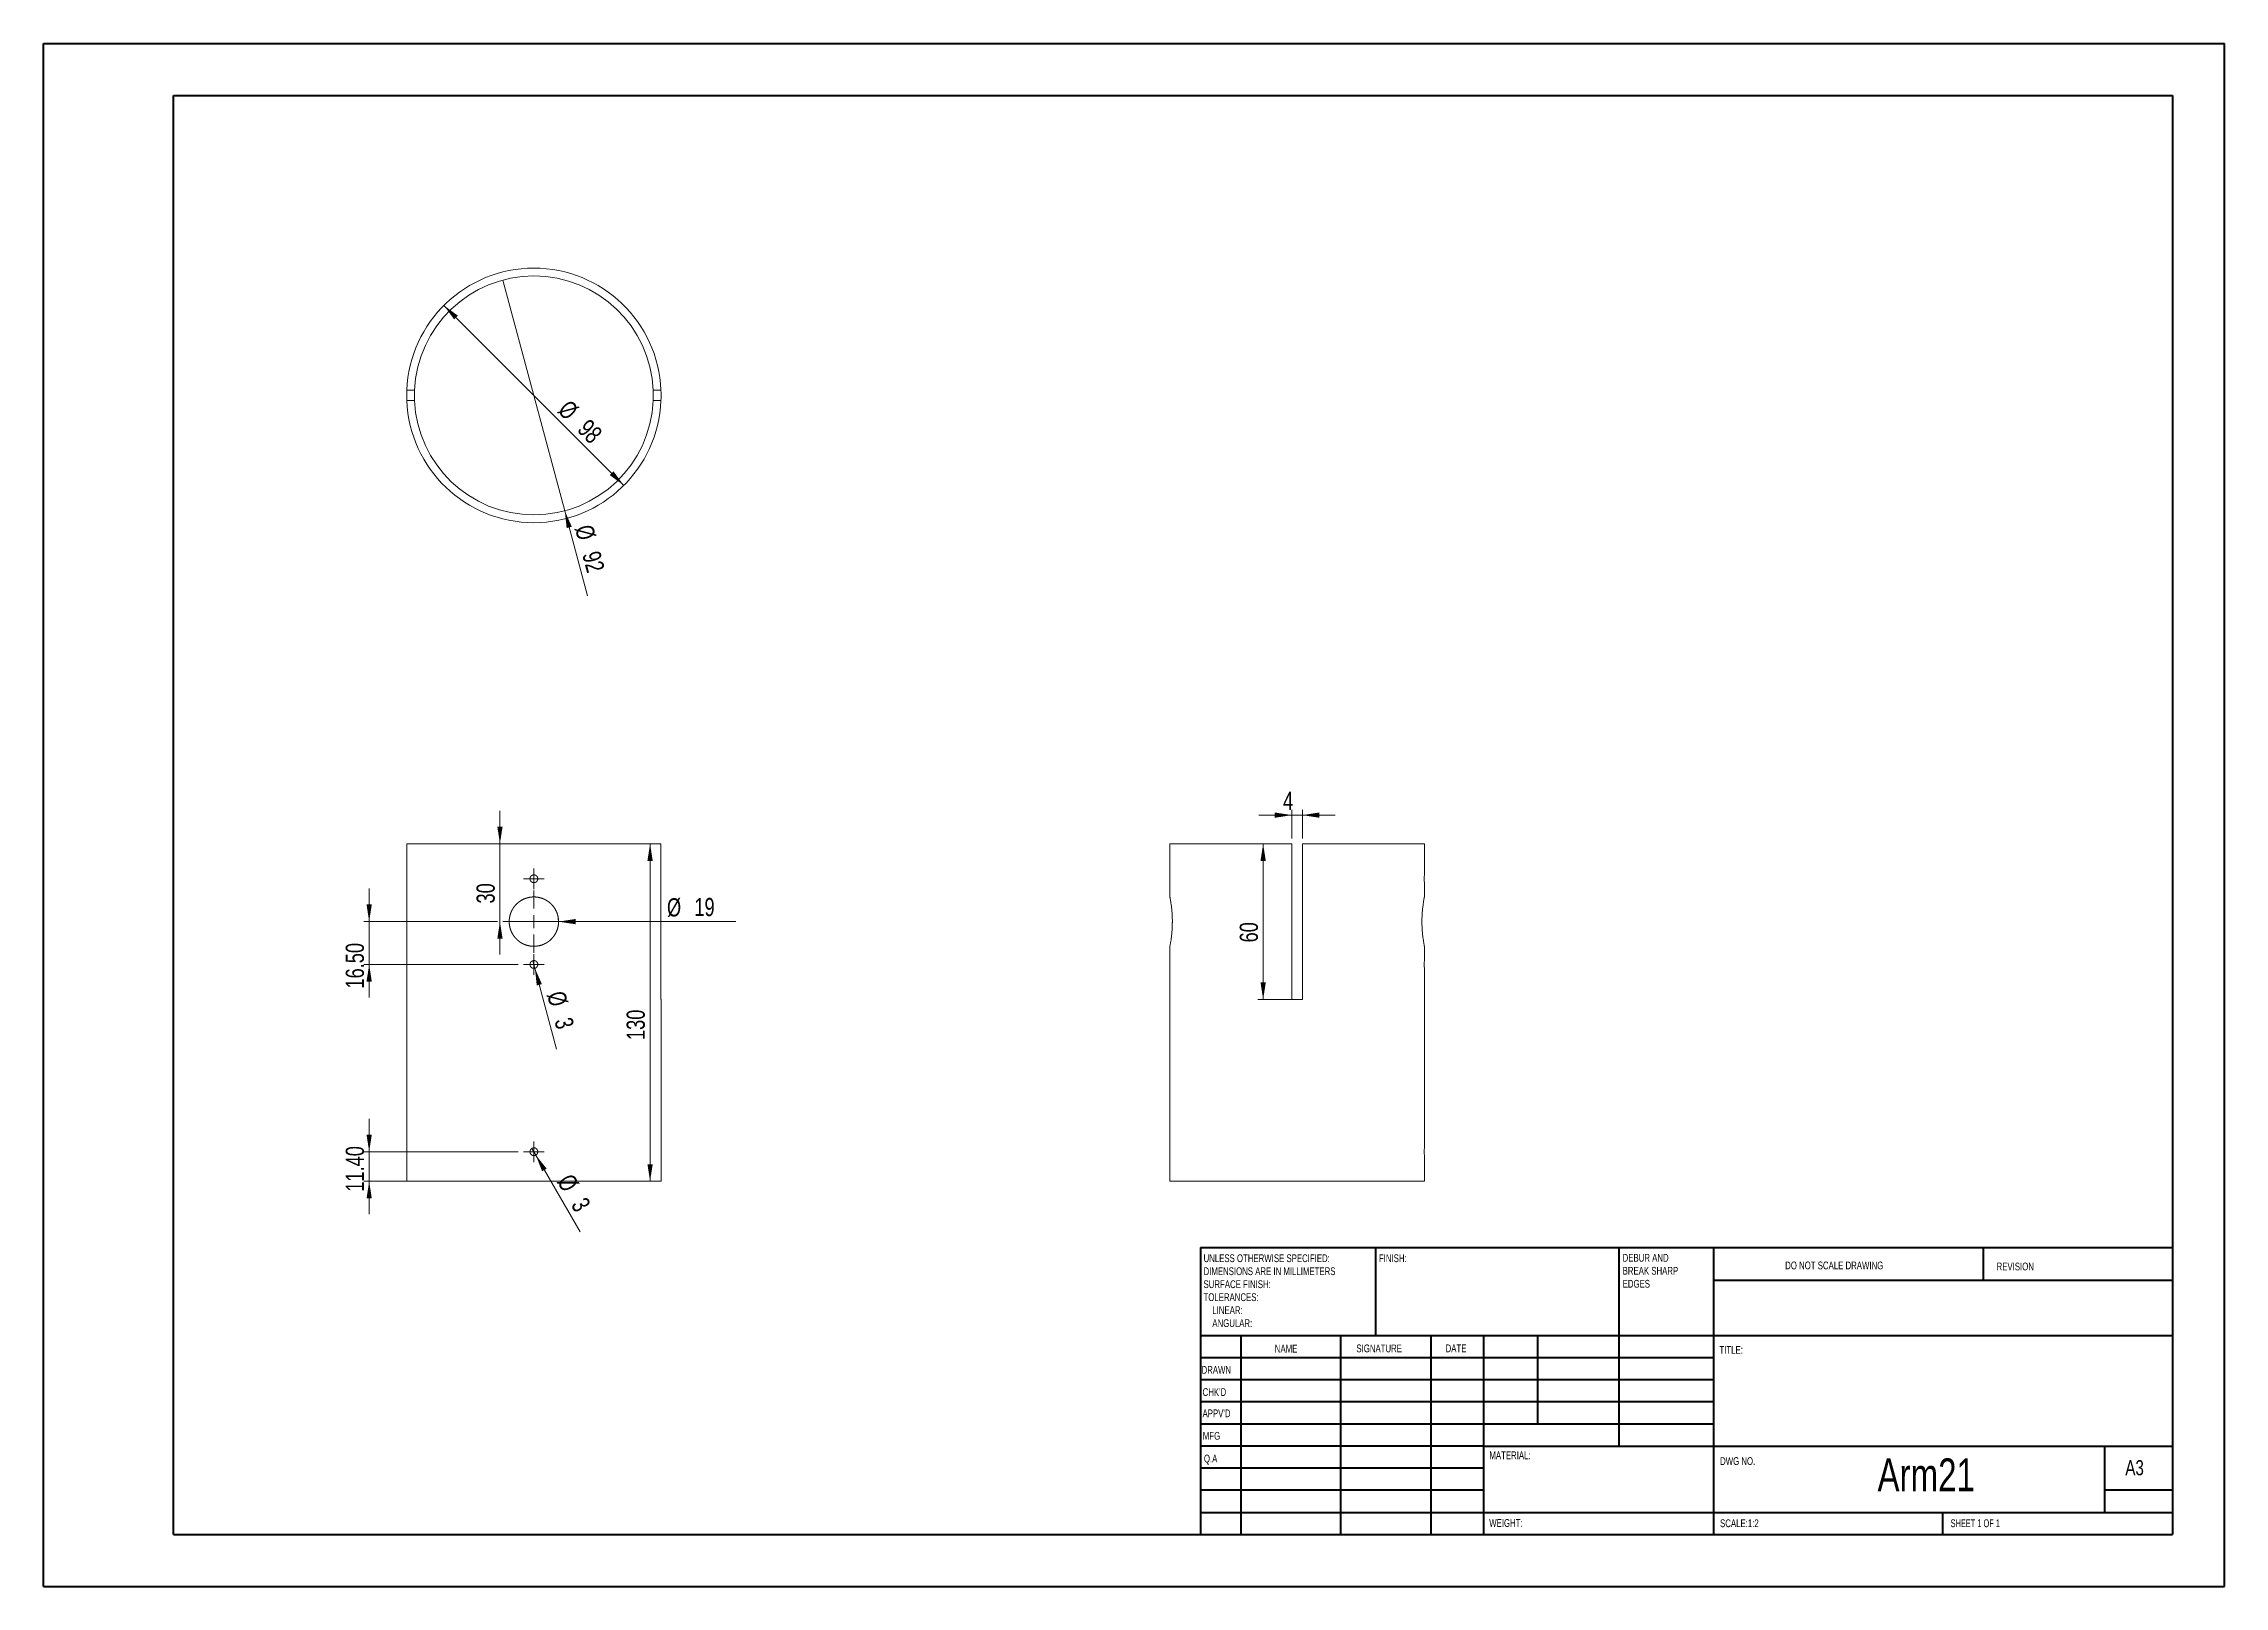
# Model space of a CAD drawing. Header units: millimetres. Extents: x 0 to 840, y 0 to 594.
import ezdxf

# ---------------------------------------------------------------- set-up
doc = ezdxf.new("R2010")
doc.units = ezdxf.units.MM
doc.header["$LTSCALE"] = 2
doc.styles.add('SLDTEXTSTYLE0', font='TXT', dxfattribs={"width": 0.75})
doc.styles.add('SLDTEXTSTYLE1', font='TXT', dxfattribs={"width": 0.6875})
doc.dimstyles.new('SLDDIMSTYLE0', dxfattribs={"dimtxt": 7, "dimasz": 6.604, "dimexe": 0, "dimexo": 0.0625, "dimgap": 1.75, "dimtad": 1, "dimrnd": 1e-09, "dimzin": 12, "dimdsep": 46, "dimtxsty": 'SLDTEXTSTYLE0', "dimsah": 1, "dimcen": 0.09, "dimadec": 0, "dimazin": 3, "dimtfac": 1, "dimtofl": 0, "dimtmove": 0, "dimatfit": 3, "dimfxl": 0, "dimfrac": 2, "dimtolj": 1, "dimtzin": 12, "dimarcsym": 0})
doc.dimstyles.new('SLDDIMSTYLE1', dxfattribs={"dimtxt": 7, "dimasz": 6.604, "dimexe": 0, "dimexo": 0.0625, "dimgap": 1.75, "dimtad": 1, "dimrnd": 1e-09, "dimzin": 4, "dimdsep": 46, "dimtxsty": 'SLDTEXTSTYLE0', "dimsah": 1, "dimcen": 0.09, "dimadec": 0, "dimazin": 1, "dimtfac": 1, "dimtmove": 0, "dimatfit": 0, "dimfxl": 0, "dimfrac": 2, "dimtolj": 1, "dimtzin": 12, "dimarcsym": 0})
doc.dimstyles.new('SLDDIMSTYLE2', dxfattribs={"dimtxt": 7, "dimasz": 6.604, "dimexe": 0, "dimexo": 0.0625, "dimgap": 1.75, "dimtad": 1, "dimrnd": 1e-09, "dimzin": 12, "dimdsep": 46, "dimtxsty": 'SLDTEXTSTYLE0', "dimblk1": 'NONE', "dimsah": 1, "dimcen": 0, "dimadec": 0, "dimazin": 3, "dimtfac": 1, "dimtmove": 0, "dimatfit": 3, "dimldrblk": 'NONE', "dimfxl": 0, "dimfrac": 2, "dimtolj": 1, "dimtzin": 12, "dimarcsym": 0})
doc.dimstyles.new('SLDDIMSTYLE3', dxfattribs={"dimtxt": 7, "dimasz": 6.604, "dimexe": 0, "dimexo": 0.0625, "dimgap": 1.75, "dimtad": 1, "dimrnd": 1e-09, "dimzin": 12, "dimdsep": 46, "dimtxsty": 'SLDTEXTSTYLE0', "dimsah": 1, "dimcen": 0.09, "dimadec": 0, "dimazin": 3, "dimtfac": 1, "dimtmove": 0, "dimatfit": 0, "dimfxl": 0, "dimfrac": 2, "dimtolj": 1, "dimtzin": 12, "dimarcsym": 0})
doc.dimstyles.new('SLDDIMSTYLE4', dxfattribs={"dimtxt": 7, "dimasz": 6.604, "dimexe": 0, "dimexo": 0.0625, "dimgap": 1.75, "dimtad": 1, "dimrnd": 1e-09, "dimzin": 12, "dimdsep": 46, "dimtxsty": 'SLDTEXTSTYLE0', "dimsah": 1, "dimcen": 0, "dimadec": 0, "dimazin": 3, "dimtfac": 1, "dimtmove": 0, "dimatfit": 3, "dimfxl": 0, "dimfrac": 2, "dimtolj": 1, "dimtzin": 12, "dimarcsym": 0})

# ---------------------------------------------------------------- blocks, each defined once
blk = doc.blocks.new('SW_NOTE_0')
at = {"color": 0, "linetype": 'Continuous', "lineweight": 0, "char_height": 3, "attachment_point": 1, "style": 'SLDTEXTSTYLE0'}
for s, insert in [('DEBUR AND', (0, 3.87)), ('BREAK SHARP', (0, -1.13)), ('EDGES', (0, -6.13))]:
    blk.add_mtext(s, dxfattribs=dict(at, insert=insert))
blk = doc.blocks.new('SW_NOTE_1')
at = {"color": 0, "linetype": 'Continuous', "lineweight": 0, "char_height": 3, "attachment_point": 1, "style": 'SLDTEXTSTYLE0'}
for s, insert in [('UNLESS OTHERWISE SPECIFIED:', (0, 3.87)), ('SURFACE FINISH:', (0, -6.13)), ('DIMENSIONS ARE IN MILLIMETERS', (0, -1.13)), ('TOLERANCES:', (0, -11.13)), ('LINEAR:', (3.38, -16.13)), ('ANGULAR:', (3.38, -21.13))]:
    blk.add_mtext(s, dxfattribs=dict(at, insert=insert))
blk = doc.blocks.new('_D')
at = {"color": 7, "linetype": 'Continuous', "lineweight": 0}
for p, q in [((236, 286.38), (231.76, 286.38)), ((233.76, 156.38), (233.76, 286.38)), ((236, 156.38), (231.76, 156.38))]:
    blk.add_line(p, q, dxfattribs=at)
for points in [[(233.76, 286.38), (232.74, 279.78), (234.77, 279.78)], [(233.76, 156.38), (234.77, 162.98), (232.74, 162.98)]]:
    blk.add_solid(points, dxfattribs=at)
at = {"color": 7, "linetype": 'Continuous', "lineweight": 0, "insert": (224.73, 210.78, 0.1), "char_height": 7, "attachment_point": 1, "rotation": 90, "style": 'SLDTEXTSTYLE0'}
blk.add_mtext('130', dxfattribs=at)
blk = doc.blocks.new('_D_1')
at = {"color": 7, "linetype": 'Continuous', "lineweight": 0}
for p, q in [((125.56, 167.78), (125.56, 180.48)), ((183, 167.78), (123.56, 167.78)), ((125.56, 156.38), (125.56, 167.78)), ((187, 156.38), (123.56, 156.38)), ((125.56, 156.38), (125.56, 143.68))]:
    blk.add_line(p, q, dxfattribs=at)
for points in [[(125.56, 167.78), (126.57, 174.38), (124.54, 174.38)], [(125.56, 156.38), (124.54, 149.78), (126.57, 149.78)]]:
    blk.add_solid(points, dxfattribs=at)
at = {"color": 7, "linetype": 'Continuous', "lineweight": 0, "insert": (116.53, 152.37, 0.1), "char_height": 7, "attachment_point": 1, "rotation": 90, "style": 'SLDTEXTSTYLE0'}
blk.add_mtext('11.40', dxfattribs=at)
blk = doc.blocks.new('_D_2')
at = {"color": 7, "linetype": 'Continuous', "lineweight": 0}
for q in [(188.25, 169.08), (206.82, 136.91)]:
    blk.add_line((189.75, 166.48), q, dxfattribs=at)
blk.add_solid([(189.75, 166.48), (192.17, 160.25), (193.93, 161.27)], dxfattribs=at)
at = {"color": 7, "linetype": 'Continuous', "lineweight": 0, "char_height": 7, "attachment_point": 1, "rotation": 300, "style": 'SLDTEXTSTYLE0'}
for s, insert in [('%%c', (203.82, 159.9, 0.1)), ('3', (209.19, 150.82, 0.1))]:
    blk.add_mtext(s, dxfattribs=dict(at, insert=insert))
blk = doc.blocks.new('_NONE')
blk = doc.blocks.new('_D_3')
at = {"color": 7, "linetype": 'Continuous', "lineweight": 0}
for p, q in [((175.93, 286.38), (175.93, 299.08)), ((187, 286.38), (173.93, 286.38)), ((175.93, 286.38), (175.93, 256.38)), ((175, 256.38), (173.93, 256.38)), ((175.93, 256.38), (175.93, 243.68))]:
    blk.add_line(p, q, dxfattribs=at)
for points in [[(175.93, 286.38), (176.95, 292.98), (174.92, 292.98)], [(175.93, 256.38), (174.92, 249.78), (176.95, 249.78)]]:
    blk.add_solid(points, dxfattribs=at)
at = {"color": 7, "linetype": 'Continuous', "lineweight": 0, "insert": (166.91, 263.36, 0.1), "char_height": 7, "attachment_point": 1, "rotation": 90, "style": 'SLDTEXTSTYLE0'}
blk.add_mtext('30', dxfattribs=at)
blk = doc.blocks.new('_D_4')
at = {"color": 7, "linetype": 'Continuous', "lineweight": 0}
for q in [(179.5, 256.38), (266.85, 256.38)]:
    blk.add_line((198.5, 256.38), q, dxfattribs=at)
blk.add_solid([(198.5, 256.38), (205.1, 255.36), (205.1, 257.4)], dxfattribs=at)
at = {"color": 7, "linetype": 'Continuous', "lineweight": 0, "char_height": 7, "attachment_point": 1, "style": 'SLDTEXTSTYLE0'}
for s, insert in [('%%c', (240.26, 265.38, 0.1)), ('19', (250.82, 265.49, 0.1))]:
    blk.add_mtext(s, dxfattribs=dict(at, insert=insert))
blk = doc.blocks.new('_D_5')
at = {"color": 7, "linetype": 'Continuous', "lineweight": 0}
for p, q in [((125.56, 256.38), (125.56, 269.08)), ((175, 256.38), (123.56, 256.38)), ((125.56, 256.38), (125.56, 239.88)), ((183, 239.88), (123.56, 239.88)), ((125.56, 239.88), (125.56, 227.18))]:
    blk.add_line(p, q, dxfattribs=at)
for points in [[(125.56, 256.38), (126.57, 262.98), (124.54, 262.98)], [(125.56, 239.88), (124.54, 233.28), (126.57, 233.28)]]:
    blk.add_solid(points, dxfattribs=at)
at = {"color": 7, "linetype": 'Continuous', "lineweight": 0, "insert": (116.53, 230.6, 0.1), "char_height": 7, "attachment_point": 1, "rotation": 90, "style": 'SLDTEXTSTYLE0'}
blk.add_mtext('16.50', dxfattribs=at)
blk = doc.blocks.new('_D_6')
at = {"color": 7, "linetype": 'Continuous', "lineweight": 0}
for q in [(188.61, 241.33), (197.75, 207.24)]:
    blk.add_line((189.39, 238.43), q, dxfattribs=at)
blk.add_solid([(189.39, 238.43), (190.12, 231.79), (192.08, 232.32)], dxfattribs=at)
at = {"color": 7, "linetype": 'Continuous', "lineweight": 0, "char_height": 7, "attachment_point": 1, "rotation": 285, "style": 'SLDTEXTSTYLE0'}
for s, insert in [('%%c', (200.77, 230.22, 0.1)), ('3', (203.61, 220.05, 0.1))]:
    blk.add_mtext(s, dxfattribs=dict(at, insert=insert))
blk = doc.blocks.new('SW_CENTERMARKSYMBOL_0')
at = {"color": 0, "linetype": 'Continuous', "lineweight": 0}
for p, q in [((-2.5, 0), (-4, 0)), ((0, 0), (-2.5, 0)), ((0, 2.5), (0, 4)), ((0, 0), (0, 2.5)), ((0, 0), (0, -2.5)), ((0, 0), (2.5, 0)), ((2.5, 0), (4, 0)), ((0, -2.5), (0, -4))]:
    blk.add_line(p, q, dxfattribs=at)
blk = doc.blocks.new('SW_CENTERMARKSYMBOL_1')
at = {"color": 0, "linetype": 'Continuous', "lineweight": 0}
for p, q in [((0, 5), (0, 12)), ((-5, 0), (-12, 0)), ((0, 0), (-2.5, 0)), ((0, 0), (0, 2.5)), ((0, 0), (0, -2.5)), ((0, 0), (2.5, 0)), ((5, 0), (12, 0)), ((0, -5), (0, -12))]:
    blk.add_line(p, q, dxfattribs=at)
blk = doc.blocks.new('SW_CENTERMARKSYMBOL_2')
at = {"color": 0, "linetype": 'Continuous', "lineweight": 0}
for p, q in [((-2.5, 0), (-4, 0)), ((0, 0), (-2.5, 0)), ((0, 2.5), (0, 4)), ((0, 0), (0, 2.5)), ((0, 0), (0, -2.5)), ((0, 0), (2.5, 0)), ((2.5, 0), (4, 0)), ((0, -2.5), (0, -4))]:
    blk.add_line(p, q, dxfattribs=at)
blk = doc.blocks.new('SW_CENTERMARKSYMBOL_3')
at = {"color": 0, "linetype": 'Continuous', "lineweight": 0}
for p, q in [((-2.5, 0), (-4, 0)), ((0, 0), (-2.5, 0)), ((0, 2.5), (0, 4)), ((0, 0), (0, 2.5)), ((0, 0), (0, -2.5)), ((0, 0), (2.5, 0)), ((2.5, 0), (4, 0)), ((0, -2.5), (0, -4))]:
    blk.add_line(p, q, dxfattribs=at)
blk = doc.blocks.new('_D_7')
at = {"color": 7, "linetype": 'Continuous', "lineweight": 0}
for q in [(177.09, 503.41), (209.69, 381.76)]:
    blk.add_line((200.91, 414.55), q, dxfattribs=at)
blk.add_solid([(200.91, 414.55), (201.63, 407.91), (203.6, 408.43)], dxfattribs=at)
at = {"color": 7, "linetype": 'Continuous', "lineweight": 0, "char_height": 7, "attachment_point": 1, "rotation": 285, "style": 'SLDTEXTSTYLE0'}
for s, insert in [('%%c', (211.51, 409.77, -64.9)), ('92', (214.34, 399.6, -64.9))]:
    blk.add_mtext(s, dxfattribs=dict(at, insert=insert))
blk = doc.blocks.new('_D_8')
at = {"color": 7, "linetype": 'Continuous', "lineweight": 0}
blk.add_line((223.65, 424.33), (154.35, 493.63), dxfattribs=at)
for points in [[(154.35, 493.63), (158.3, 488.24), (159.74, 489.68)], [(223.65, 424.33), (219.7, 429.72), (218.26, 428.28)]]:
    blk.add_solid(points, dxfattribs=at)
at = {"color": 7, "linetype": 'Continuous', "lineweight": 0, "char_height": 7, "attachment_point": 1, "rotation": 315, "style": 'SLDTEXTSTYLE0'}
for s, insert in [('%%c', (202.77, 457.77, -64.9)), ('98', (210.31, 450.38, -64.9))]:
    blk.add_mtext(s, dxfattribs=dict(at, insert=insert))
blk = doc.blocks.new('_D_9')
at = {"color": 7, "linetype": 'Continuous', "lineweight": 0}
for p, q in [((481, 286.38), (467.9, 286.38)), ((469.9, 286.38), (469.9, 226.38)), ((481, 226.38), (467.9, 226.38))]:
    blk.add_line(p, q, dxfattribs=at)
for points in [[(469.9, 286.38), (468.89, 279.78), (470.92, 279.78)], [(469.9, 226.38), (470.92, 232.98), (468.89, 232.98)]]:
    blk.add_solid(points, dxfattribs=at)
at = {"color": 7, "linetype": 'Continuous', "lineweight": 0, "insert": (460.88, 248.36, 0.1), "char_height": 7, "attachment_point": 1, "rotation": 90, "style": 'SLDTEXTSTYLE0'}
blk.add_mtext('60', dxfattribs=at)
blk = doc.blocks.new('_D_10')
at = {"color": 7, "linetype": 'Continuous', "lineweight": 0}
for p, q in [((481, 297.38), (468.3, 297.38)), ((481, 288.38), (481, 299.38)), ((485, 297.38), (481, 297.38)), ((485, 288.38), (485, 299.38)), ((485, 297.38), (497.7, 297.38))]:
    blk.add_line(p, q, dxfattribs=at)
for points in [[(481, 297.38), (474.4, 298.39), (474.4, 296.36)], [(485, 297.38), (491.6, 296.36), (491.6, 298.39)]]:
    blk.add_solid(points, dxfattribs=at)
at = {"color": 7, "linetype": 'Continuous', "lineweight": 0, "insert": (477.57, 306.4, 0.1), "char_height": 7, "attachment_point": 1, "style": 'SLDTEXTSTYLE0'}
blk.add_mtext('4', dxfattribs=at)

msp = doc.modelspace()

# ---------------------------------------------------------------- linework, layer by layer
at = {"color": 7, "linetype": 'Continuous', "lineweight": 40}
for p, q in [((0.158, 0.43), (0.158, 594.43)), ((0.158, 594.43), (840.158, 594.43)), ((840.158, 0.43), (840.158, 594.43)), ((50.158, 20.43), (50.158, 574.43)), ((50.158, 574.43), (820.158, 574.43)), ((820.158, 574.43), (820.158, 20.43)), ((445.758, 130.93), (820.158, 130.93)), ((445.758, 130.93), (445.758, 20.43)), ((513.358, 96.93), (513.358, 130.93)), ((606.958, 130.93), (606.958, 54.43)), ((643.358, 130.93), (643.358, 20.43)), ((747.358, 118.18), (747.358, 130.93)), ((820.158, 118.18), (643.358, 118.18)), ((820.158, 96.93), (445.758, 96.93)), ((461.358, 96.93), (461.358, 20.43)), ((499.74, 96.93), (499.74, 20.43)), ((534.556, 96.93), (534.556, 20.43)), ((554.958, 20.43), (554.958, 96.93)), ((575.758, 62.93), (575.758, 96.93)), ((643.358, 88.43), (445.758, 88.43)), ((643.358, 79.93), (445.758, 79.93)), ((643.358, 71.43), (445.758, 71.43)), ((643.358, 62.93), (445.758, 62.93)), ((554.958, 54.43), (445.758, 54.43)), ((554.958, 54.43), (820.158, 54.43)), ((794.158, 28.93), (794.158, 54.43)), ((554.958, 45.929), (445.758, 45.929)), ((554.958, 37.43), (445.758, 37.43)), ((820.158, 37.43), (794.158, 37.43)), ((445.758, 28.93), (820.158, 28.93)), ((731.758, 20.43), (731.758, 28.93)), ((50.158, 20.43), (820.158, 20.43)), ((0.158, 0.43), (840.158, 0.43))]:
    msp.add_line(p, q, dxfattribs=at)
at = {"color": 7, "linetype": 'Continuous', "lineweight": 15}
for p, q in [((143.043, 460.98), (140.041, 460.98)), ((143.043, 456.98), (140.041, 456.98)), ((237.959, 460.98), (234.957, 460.98)), ((237.959, 456.98), (234.957, 456.98)), ((187.5, 410.003), (187.5, 409.98)), ((190.5, 409.98), (190.5, 410.003)), ((140.041, 226.38), (140.041, 286.38)), ((140.041, 286.38), (237.959, 286.38)), ((237.959, 286.38), (237.959, 226.38)), ((434, 286.38), (434, 274.378)), ((434, 286.38), (481, 286.38)), ((481, 286.38), (481, 226.38)), ((485, 286.38), (532, 286.38)), ((485, 226.38), (485, 286.38)), ((532, 274.38), (532, 286.38)), ((189, 274.38), (188.758, 274.339)), ((434, 271.399), (434, 265.867)), ((434.023, 272.8), (434.022, 273.21)), ((532, 265.88), (532, 271.398)), ((189, 265.88), (188.912, 265.873)), ((198.491, 256.274), (198.409, 257.657)), ((434.92, 255.791), (434.927, 256.612)), ((434, 246.912), (434, 241.378)), ((532, 241.38), (532, 246.904)), ((189, 241.38), (188.758, 241.339)), ((434, 238.399), (434, 169.278)), ((434.023, 239.8), (434.022, 240.21)), ((532, 169.28), (532, 238.398)), ((140, 226.38), (140, 156.38)), ((140, 226.38), (140.041, 226.38)), ((237.959, 226.38), (238, 226.38)), ((238, 156.38), (238, 226.38)), ((481, 226.38), (485, 226.38)), ((189, 169.28), (188.758, 169.239)), ((434.023, 167.7), (434.022, 168.11)), ((434, 166.299), (434, 156.38)), ((532, 156.38), (532, 166.298)), ((140, 156.38), (189, 156.38)), ((189, 156.38), (238, 156.38)), ((434, 156.38), (532, 156.38))]:
    msp.add_line(p, q, dxfattribs=at)
for centre, radius, start, end in [((189, 458.98), 49, 2.339253, 177.660747), ((189, 458.98), 46, 2.491906, 177.508094), ((189, 458.98), 49, 177.660747, 182.339253), ((189, 458.98), 49, 182.339253, 357.660747), ((189, 458.98), 46, 177.508094, 182.491906), ((189, 458.98), 46, 182.491906, 357.508094), ((189, 458.98), 46, 357.508094, 2.491906), ((189, 458.98), 49, 357.660747, 2.339253), ((580.985, 272.88), 49.008, 178.246098, 181.732533), ((580.985, 239.88), 49.008, 178.246098, 181.732533), ((580.985, 167.78), 49.008, 178.246098, 181.732533)]:
    msp.add_arc(centre, radius, start, end, dxfattribs=at)
for points, knots in [([(190.5, 273.078), (190.5, 272.781), (190.49, 272.683), (190.452, 272.492), (190.423, 272.396), (190.348, 272.215), (190.302, 272.129), (190.193, 271.966), (190.13, 271.888), (189.922, 271.681), (189.755, 271.569), (189.394, 271.42), (189.196, 271.38), (188.903, 271.38), (188.804, 271.39), (188.611, 271.428), (188.518, 271.456), (188.336, 271.531), (188.248, 271.578), (188.086, 271.687), (188.01, 271.749), (187.8, 271.959), (187.69, 272.124), (187.577, 272.396), (187.548, 272.49), (187.51, 272.682), (187.5, 272.782), (187.5, 273.075), (187.539, 273.273), (187.688, 273.634), (187.8, 273.801), (188.007, 274.009), (188.084, 274.072), (188.248, 274.181), (188.334, 274.227), (188.515, 274.303), (188.61, 274.332), (188.802, 274.37), (188.9, 274.38), (189.196, 274.38), (189.391, 274.341), (189.664, 274.229), (189.75, 274.183), (189.913, 274.074), (189.991, 274.011), (190.198, 273.803), (190.31, 273.636), (190.46, 273.275), (190.5, 273.078), (190.5, 272.781)], [-0.0625, -0.0625, 0, 0, 0.03125, 0.03125, 0.0625, 0.0625, 0.09375, 0.09375, 0.125, 0.125, 0.1875, 0.1875, 0.25, 0.25, 0.28125, 0.28125, 0.3125, 0.3125, 0.34375, 0.34375, 0.375, 0.375, 0.4375, 0.4375, 0.46875, 0.46875, 0.5, 0.5, 0.5625, 0.5625, 0.625, 0.625, 0.65625, 0.65625, 0.6875, 0.6875, 0.71875, 0.71875, 0.75, 0.75, 0.8125, 0.8125, 0.84375, 0.84375, 0.875, 0.875, 0.9375, 0.9375, 1, 1, 1.03125, 1.03125]), ([(190.459, 272.638), (190.476, 272.723), (190.527, 272.972), (190.476, 273.292), (190.362, 273.479), (190.336, 273.522)], [0, 0, 0, 0, 0.28447962, 0.83440975, 1, 1, 1, 1]), ([(434, 274.378), (434, 274.378), (433.999, 274.406), (434.002, 274.305), (434.009, 274.068), (434.017, 273.677), (434.022, 273.26), (434.023, 272.986), (434.023, 272.88)], [0, 0, 0, 0, 0.00649806, 0.22107307, 0.43564863, 0.65031169, 0.86501277, 1, 1, 1, 1]), ([(434.023, 272.88), (434.022, 272.711), (434.021, 272.374), (434.014, 271.924), (434.006, 271.588), (434.001, 271.398), (434.001, 271.399), (434.001, 271.399)], [0, 0, 0, 0, 0.2147692, 0.429536, 0.644366, 0.8592373, 1, 1, 1, 1]), ([(198.5, 257.009), (198.5, 255.751), (198.438, 255.132), (198.256, 254.22), (198.181, 253.919), (198, 253.321), (197.893, 253.025), (197.535, 252.162), (197.243, 251.617), (196.726, 250.844), (196.54, 250.592), (196.144, 250.11), (195.935, 249.88), (195.28, 249.225), (194.802, 248.832), (194.024, 248.311), (193.755, 248.15), (193.208, 247.857), (192.928, 247.725), (192.357, 247.488), (192.065, 247.383), (191.47, 247.201), (191.164, 247.125), (190.244, 246.941), (189.627, 246.88), (188.384, 246.88), (187.753, 246.942), (186.534, 247.185), (185.941, 247.364), (185.077, 247.722), (184.792, 247.857), (184.243, 248.151), (183.978, 248.31), (183.464, 248.654), (183.216, 248.838), (182.737, 249.231), (182.505, 249.44), (181.842, 250.103), (181.45, 250.581), (180.934, 251.351), (180.774, 251.617), (180.48, 252.167), (180.345, 252.451), (179.987, 253.312), (179.807, 253.904), (179.624, 254.82), (179.577, 255.131), (179.515, 255.755), (179.5, 256.066), (179.5, 256.997), (179.56, 257.615), (179.743, 258.538), (179.819, 258.842), (180, 259.437), (180.104, 259.729), (180.341, 260.3), (180.474, 260.581), (180.767, 261.13), (180.929, 261.4), (181.447, 262.176), (181.839, 262.653), (182.714, 263.53), (183.201, 263.93), (184.23, 264.619), (184.775, 264.911), (185.639, 265.271), (185.935, 265.377), (186.531, 265.559), (187.133, 265.71), (187.746, 265.802), (188.365, 265.864), (188.679, 265.88), (189.621, 265.88), (190.238, 265.819), (191.151, 265.638), (191.454, 265.563), (192.053, 265.382), (192.349, 265.276), (193.21, 264.919), (193.755, 264.628), (194.531, 264.11), (194.783, 263.923), (195.265, 263.528), (195.494, 263.321), (196.15, 262.666), (196.543, 262.189), (197.241, 261.148), (197.533, 260.601), (197.89, 259.745), (197.995, 259.453), (198.177, 258.856), (198.254, 258.55), (198.438, 257.63), (198.5, 257.009), (198.5, 255.751)], [-0.03125, -0.03125, 0, 0, 0.03125, 0.03125, 0.046875, 0.046875, 0.0625, 0.0625, 0.09375, 0.09375, 0.109375, 0.109375, 0.125, 0.125, 0.15625, 0.15625, 0.171875, 0.171875, 0.1875, 0.1875, 0.203125, 0.203125, 0.21875, 0.21875, 0.25, 0.25, 0.28125, 0.28125, 0.3125, 0.3125, 0.328125, 0.328125, 0.34375, 0.34375, 0.359375, 0.359375, 0.375, 0.375, 0.40625, 0.40625, 0.421875, 0.421875, 0.4375, 0.4375, 0.46875, 0.46875, 0.484375, 0.484375, 0.5, 0.5, 0.53125, 0.53125, 0.546875, 0.546875, 0.5625, 0.5625, 0.578125, 0.578125, 0.59375, 0.59375, 0.625, 0.625, 0.65625, 0.65625, 0.6875, 0.6875, 0.703125, 0.703125, 0.71875, 0.734375, 0.734375, 0.75, 0.75, 0.78125, 0.78125, 0.796875, 0.796875, 0.8125, 0.8125, 0.84375, 0.84375, 0.859375, 0.859375, 0.875, 0.875, 0.90625, 0.90625, 0.9375, 0.9375, 0.953125, 0.953125, 0.96875, 0.96875, 1, 1, 1.03125, 1.03125]), ([(190.31, 265.784), (190.282, 265.79), (189.852, 265.875), (189.411, 265.878), (189, 265.88)], [0, 0, 0, 0, 0.0664201, 1, 1, 1, 1]), ([(434.002, 265.867), (434.005, 265.853), (434.011, 265.822), (434.081, 265.458), (434.191, 264.851), (434.331, 264.011), (434.488, 262.948), (434.642, 261.701), (434.779, 260.286), (434.87, 258.893), (434.921, 257.575), (434.927, 256.78), (434.93, 256.38)], [0, 0, 0, 0, 0.09225111, 0.19942203, 0.30340163, 0.41030959, 0.51587533, 0.62444251, 0.7309652, 0.84064325, 0.91967258, 1, 1, 1, 1]), ([(531.995, 246.904), (531.997, 246.897), (532.004, 246.86), (531.966, 247.056), (531.883, 247.498), (531.759, 248.198), (531.611, 249.127), (531.453, 250.258), (531.303, 251.578), (531.179, 253.03), (531.095, 254.591), (531.062, 256.179), (531.082, 257.778), (531.152, 259.312), (531.264, 260.776), (531.405, 262.111), (531.562, 263.305), (531.716, 264.304), (531.852, 265.091), (531.941, 265.575), (531.991, 265.836), (531.997, 265.865), (532, 265.88)], [0, 0, 0, 0, 0.0130808, 0.0669242, 0.1188144, 0.1721771, 0.2246782, 0.2786593, 0.3318825, 0.3866628, 0.4395921, 0.4941089, 0.5461557, 0.59972, 0.6516839, 0.7051091, 0.7579034, 0.8121994, 0.8654577, 0.9202942, 0.9598226, 1, 1, 1, 1]), ([(434.93, 256.38), (434.925, 255.859), (434.915, 254.802), (434.836, 253.269), (434.72, 251.811), (434.575, 250.489), (434.417, 249.315), (434.265, 248.343), (434.133, 247.584), (434.043, 247.1), (433.999, 246.873), (434.005, 246.904), (434.006, 246.912)], [0, 0, 0, 0, 0.1044731, 0.2120122, 0.3164752, 0.4239007, 0.5296012, 0.6383153, 0.7448162, 0.8544793, 0.9596445, 1, 1, 1, 1]), ([(190.5, 240.078), (190.5, 239.781), (190.49, 239.683), (190.452, 239.492), (190.423, 239.396), (190.348, 239.215), (190.302, 239.129), (190.193, 238.966), (190.13, 238.888), (189.922, 238.681), (189.755, 238.569), (189.394, 238.42), (189.196, 238.38), (188.903, 238.38), (188.804, 238.39), (188.611, 238.428), (188.518, 238.456), (188.336, 238.531), (188.248, 238.578), (188.086, 238.687), (188.01, 238.749), (187.8, 238.959), (187.69, 239.124), (187.577, 239.396), (187.548, 239.49), (187.51, 239.682), (187.5, 239.782), (187.5, 240.075), (187.539, 240.273), (187.688, 240.634), (187.8, 240.801), (188.007, 241.009), (188.084, 241.072), (188.248, 241.181), (188.334, 241.227), (188.515, 241.303), (188.61, 241.332), (188.802, 241.37), (188.9, 241.38), (189.196, 241.38), (189.391, 241.341), (189.664, 241.229), (189.75, 241.183), (189.913, 241.074), (189.991, 241.011), (190.198, 240.803), (190.31, 240.636), (190.46, 240.275), (190.5, 240.078), (190.5, 239.781)], [-0.0625, -0.0625, 0, 0, 0.03125, 0.03125, 0.0625, 0.0625, 0.09375, 0.09375, 0.125, 0.125, 0.1875, 0.1875, 0.25, 0.25, 0.28125, 0.28125, 0.3125, 0.3125, 0.34375, 0.34375, 0.375, 0.375, 0.4375, 0.4375, 0.46875, 0.46875, 0.5, 0.5, 0.5625, 0.5625, 0.625, 0.625, 0.65625, 0.65625, 0.6875, 0.6875, 0.71875, 0.71875, 0.75, 0.75, 0.8125, 0.8125, 0.84375, 0.84375, 0.875, 0.875, 0.9375, 0.9375, 1, 1, 1.03125, 1.03125]), ([(190.459, 239.638), (190.476, 239.723), (190.527, 239.972), (190.476, 240.292), (190.362, 240.479), (190.336, 240.522)], [0, 0, 0, 0, 0.28447962, 0.83440975, 1, 1, 1, 1]), ([(434, 241.378), (434, 241.378), (433.999, 241.406), (434.002, 241.305), (434.009, 241.068), (434.017, 240.677), (434.022, 240.26), (434.023, 239.986), (434.023, 239.88)], [0, 0, 0, 0, 0.0064981, 0.2210731, 0.4356486, 0.6503117, 0.8650128, 1, 1, 1, 1]), ([(434.023, 239.88), (434.022, 239.711), (434.021, 239.374), (434.014, 238.924), (434.006, 238.588), (434.001, 238.398), (434.001, 238.399), (434.001, 238.399)], [0, 0, 0, 0, 0.2147692, 0.429536, 0.644366, 0.8592373, 1, 1, 1, 1]), ([(190.5, 167.978), (190.5, 167.681), (190.49, 167.583), (190.452, 167.392), (190.423, 167.296), (190.348, 167.115), (190.302, 167.029), (190.193, 166.866), (190.13, 166.788), (189.922, 166.581), (189.755, 166.469), (189.394, 166.32), (189.196, 166.28), (188.903, 166.28), (188.804, 166.29), (188.611, 166.328), (188.518, 166.356), (188.336, 166.431), (188.248, 166.478), (188.086, 166.587), (188.01, 166.649), (187.8, 166.859), (187.69, 167.024), (187.577, 167.296), (187.548, 167.39), (187.51, 167.582), (187.5, 167.682), (187.5, 167.975), (187.539, 168.173), (187.688, 168.534), (187.8, 168.701), (188.007, 168.909), (188.084, 168.972), (188.248, 169.081), (188.334, 169.127), (188.515, 169.203), (188.61, 169.232), (188.802, 169.27), (188.9, 169.28), (189.196, 169.28), (189.391, 169.241), (189.664, 169.129), (189.75, 169.083), (189.913, 168.974), (189.991, 168.911), (190.198, 168.703), (190.31, 168.536), (190.46, 168.175), (190.5, 167.978), (190.5, 167.681)], [-0.0625, -0.0625, 0, 0, 0.03125, 0.03125, 0.0625, 0.0625, 0.09375, 0.09375, 0.125, 0.125, 0.1875, 0.1875, 0.25, 0.25, 0.28125, 0.28125, 0.3125, 0.3125, 0.34375, 0.34375, 0.375, 0.375, 0.4375, 0.4375, 0.46875, 0.46875, 0.5, 0.5, 0.5625, 0.5625, 0.625, 0.625, 0.65625, 0.65625, 0.6875, 0.6875, 0.71875, 0.71875, 0.75, 0.75, 0.8125, 0.8125, 0.84375, 0.84375, 0.875, 0.875, 0.9375, 0.9375, 1, 1, 1.03125, 1.03125]), ([(190.459, 167.538), (190.476, 167.623), (190.527, 167.872), (190.476, 168.192), (190.362, 168.379), (190.336, 168.422)], [0, 0, 0, 0, 0.2844796, 0.8344097, 1, 1, 1, 1]), ([(434, 169.278), (434, 169.278), (433.999, 169.306), (434.002, 169.205), (434.009, 168.968), (434.017, 168.577), (434.022, 168.16), (434.023, 167.886), (434.023, 167.78)], [0, 0, 0, 0, 0.0064981, 0.2210731, 0.4356486, 0.6503117, 0.8650128, 1, 1, 1, 1]), ([(434.023, 167.78), (434.022, 167.611), (434.021, 167.274), (434.014, 166.824), (434.006, 166.488), (434.001, 166.298), (434.001, 166.299), (434.001, 166.299)], [0, 0, 0, 0, 0.2147692, 0.429536, 0.644366, 0.8592373, 1, 1, 1, 1])]:
    msp.add_open_spline(points, degree=3, knots=knots, dxfattribs=at)

# ---------------------------------------------------------------- block references
at = {"color": 7, "linetype": 'Continuous', "lineweight": 0}
for name, p in [('SW_CENTERMARKSYMBOL_3', (189, 272.88)), ('SW_CENTERMARKSYMBOL_1', (189, 256.38)), ('SW_CENTERMARKSYMBOL_2', (189, 239.88)), ('SW_CENTERMARKSYMBOL_0', (189, 167.78)), ('SW_NOTE_1', (446.945, 124.404)), ('SW_NOTE_0', (608.376, 124.569))]:
    msp.add_blockref(name, p, dxfattribs=at)

# ---------------------------------------------------------------- texts
for s, insert, char_height, attachment_point, style in [('FINISH:', (514.5, 128.268), 3, 1, 'SLDTEXTSTYLE0'), ('DO NOT SCALE DRAWING', (670.987, 125.496), 3, 1, 'SLDTEXTSTYLE0'), ('REVISION', (752.413, 125.099), 3, 1, 'SLDTEXTSTYLE0'), ('NAME', (474.402, 93.433), 3, 1, 'SLDTEXTSTYLE0'), ('SIGNATURE', (505.825, 93.553), 3, 1, 'SLDTEXTSTYLE0'), ('DATE', (540.187, 93.582), 3, 1, 'SLDTEXTSTYLE0'), ('TITLE:', (645.67, 92.986), 3, 1, 'SLDTEXTSTYLE0'), ('DRAWN', (446.182, 85.289), 3, 1, 'SLDTEXTSTYLE0'), ("CHK'D", (446.579, 76.738), 3, 1, 'SLDTEXTSTYLE0'), ("APPV'D", (446.561, 68.558), 3, 1, 'SLDTEXTSTYLE0'), ('MFG', (446.668, 59.897), 3, 1, 'SLDTEXTSTYLE0'), ('Q.A', (447.096, 51.129), 3, 1, 'SLDTEXTSTYLE0'), ('MATERIAL:', (557.049, 52.402), 3, 1, 'SLDTEXTSTYLE0'), ('DWG NO.', (645.906, 50.167), 3, 1, 'SLDTEXTSTYLE0'), ('Arm21', (725.309, 49.693), 12.7, 2, 'SLDTEXTSTYLE0'), ('A3', (802, 49.03), 5.8208, 1, 'SLDTEXTSTYLE0'), ('WEIGHT:', (556.993, 26.328), 2.9972, 1, 'SLDTEXTSTYLE0'), ('SCALE:1:2', (645.906, 26.23), 3, 1, 'SLDTEXTSTYLE0'), ('SHEET 1 OF 1', (734.714, 26.23), 3, 1, 'SLDTEXTSTYLE1')]:
    msp.add_mtext(s, dxfattribs=dict(at, insert=insert, char_height=char_height, attachment_point=attachment_point, style=style))

# ---------------------------------------------------------------- dimensions: what is measured, and where the dimension line sits
for p1, p2, dimstyle, picture, middle in [((177.094, 503.413), (200.906, 414.547), 'SLDDIMSTYLE2', '_D_7', (206.311, 394.376)), ((223.648, 424.332), (154.352, 493.628), 'SLDDIMSTYLE4', '_D_8', (206.324, 441.656)), ((179.5, 256.38), (198.5, 256.38), 'SLDDIMSTYLE2', '_D_4', (253.795, 256.38)), ((188.612, 241.329), (189.388, 238.431), 'SLDDIMSTYLE2', '_D_6', (195.14, 216.965)), ((188.25, 169.079), (189.75, 166.481), 'SLDDIMSTYLE2', '_D_2', (201.766, 145.669))]:
    dim = msp.add_diameter_dim_2p(p1=p1, p2=p2, dimstyle=dimstyle, dxfattribs=at)
    dim.commit()
    dim.dimension.update_dxf_attribs({"geometry": picture, "text_midpoint": middle, "dimtype": 163})
dim = msp.add_linear_dim(base=(481, 302.932), p1=(485, 286.38), p2=(481, 286.38), dimstyle='SLDDIMSTYLE3', dxfattribs=at)
dim.commit()
dim.dimension.update_dxf_attribs({"geometry": '_D_10', "text_midpoint": (483, 302.932), "dimtype": 160})
for base, p1, p2, dimstyle, picture, middle in [((170.375, 256.38), (189, 286.38), (189, 256.38), 'SLDDIMSTYLE3', '_D_3', (170.375, 271.38)), ((228.2, 286.38), (238, 156.38), (238, 286.38), 'SLDDIMSTYLE0', '_D', (228.2, 221.38)), ((464.346, 226.38), (483, 286.38), (483, 226.38), 'SLDDIMSTYLE0', '_D_9', (464.346, 256.38)), ((120, 239.88), (189, 256.38), (189, 239.88), 'SLDDIMSTYLE1', '_D_5', (120, 245.083)), ((120, 167.78), (189, 156.38), (189, 167.78), 'SLDDIMSTYLE1', '_D_1', (120, 166.856))]:
    dim = msp.add_linear_dim(base=base, p1=p1, p2=p2, angle=90, dimstyle=dimstyle, dxfattribs=at)
    dim.commit()
    dim.dimension.update_dxf_attribs({"geometry": picture, "text_midpoint": middle, "dimtype": 160})

doc.saveas('drawing.dxf')
